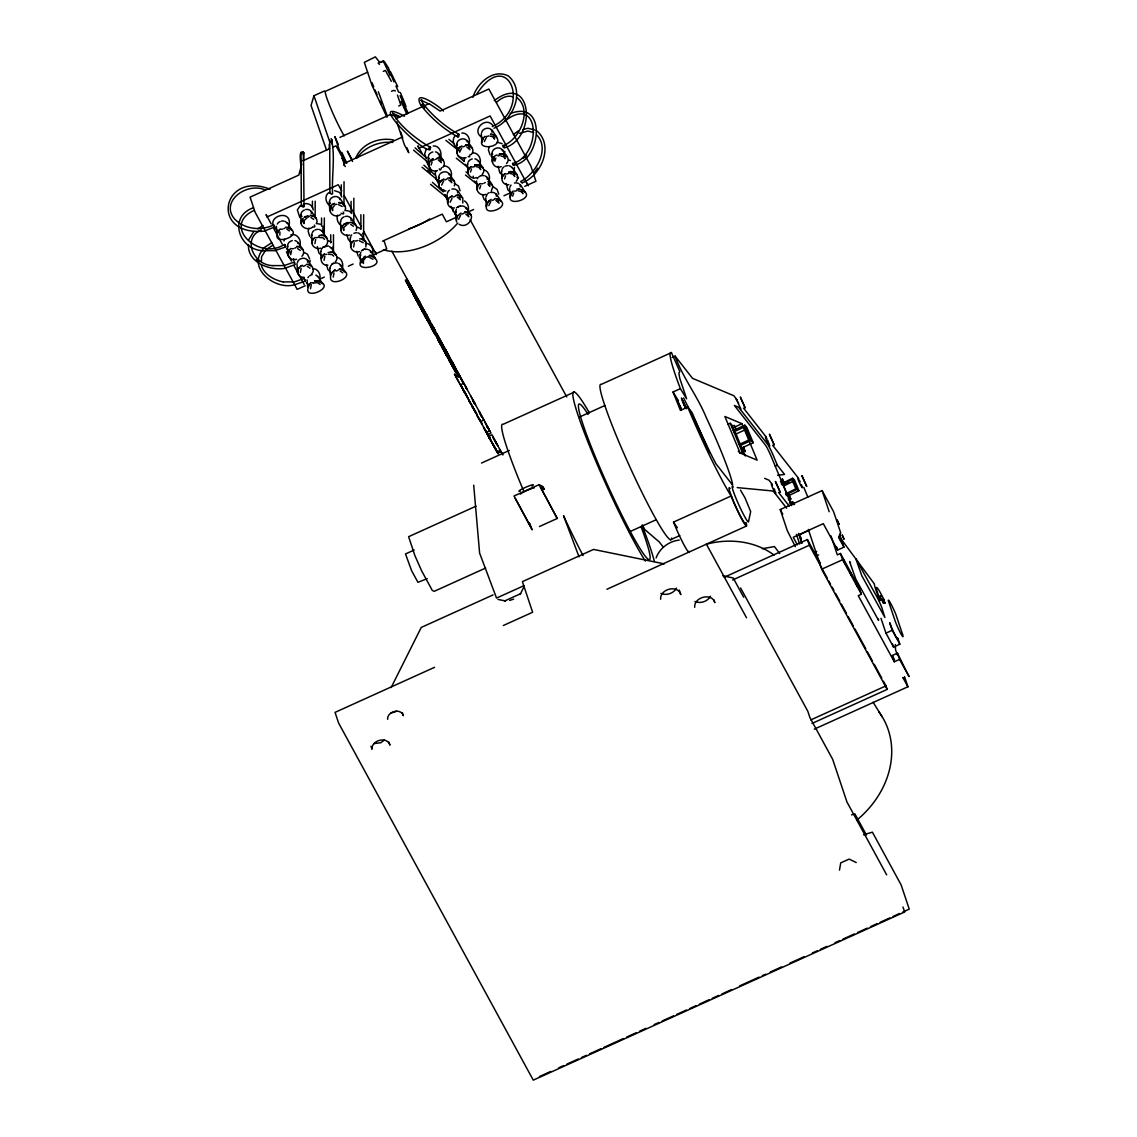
<?xml version="1.0" encoding="UTF-8"?>
<svg xmlns="http://www.w3.org/2000/svg" width="1137" height="1137" viewBox="0 0 1137 1137"><rect width="100%" height="100%" fill="white"/><g stroke="black" fill="none" stroke-linecap="round" stroke-linejoin="round"><path stroke-width="1.5" d="M312.419 207.701L312.419 201.192M315.191 201.178L315.12 217.622M321.572 226.121L321.572 217.977M324.343 217.977L324.258 236.07M330.725 242.92L330.725 234.776M333.496 234.776L333.425 251.206M341.285 194.626L341.299 184.862M351.091 212.747L351.091 201.363M360.898 229.248L360.884 214.722M300.623 172.725C302.911 170.635 296.672 147.682 303.664 152.472M322.894 232.744L322.951 226.121M343.971 206.195L344.042 181.707M353.778 222.696L353.849 198.208M363.584 239.196L363.655 214.708M387.66 719.323C386.935 711.378 401.02 707.626 403.337 715.713L402.327 712.672M660.64 599.242C659.702 589.037 677.823 584.205 680.807 594.608L679.272 590.032M694.693 607.314C693.769 597.096 711.876 592.263 714.86 602.681L713.837 599.625M303.508 160.232L303.735 152.827L303.124 154.064M329.261 148.947L329.332 144.101M303.494 152.131L304.034 206.465A1.507 1.208 1.2 0 1 303.352 207.133L301.333 206.138L301.035 153.239L301.731 154.078M331.165 138.558C335.614 155.286 331.62 175.738 332.587 193.532A1.507 1.208 1.2 0 1 331.89 194.214L329.886 193.219L329.716 140.405M293.616 260.302L293.659 258.696M309.975 261.851L310.031 260.245M317.351 246.601L318.886 252.997L321.245 255.228M341.057 228.651L341.015 230.257L340.361 221.63M248.463 244.512C247.297 262.306 269.725 270.876 284.563 268.417L295.265 264.48M261.382 261.695L261.567 256.706L265.987 249.671M332.103 144.072L332.288 139.908L331.35 141.286M421.258 100.497L421.202 99.772L423.135 103.851M343.459 159.663L342.848 160.9M502.81 145.891C520.632 139.24 532.159 109.891 517.378 98.024M504.629 147.384L503.506 147.44A1.507 0.711 59.9 0 1 503.094 146.844M839.476 870.132L840.74 862.869L849.112 859.089L856.232 862.542M428.791 148.435L428.834 149.373M284.733 246.274L285.472 247.027L285.202 245.109M301.333 206.138L301.39 205.854A1.507 1.208 1.2 0 1 301.788 205.356M329.886 193.219L329.943 192.92A1.507 1.208 1.2 0 1 330.341 192.423M301.817 164.041L298.818 175.084L250.083 197.142L255.171 212.363L297.155 289.381L305.157 285.757M248.619 239.907L253.906 231.351M324.429 90.988L313.954 95.721L311.041 105.471L326.575 150.297M435.713 170.834L435.201 174.046L436.31 177.358M440.531 156.835C442.236 152.173 438.868 145.351 433.282 145.962M457.714 149.771C454.459 154.874 461.409 159.422 466.014 157.602M451.062 176.889C452.768 172.227 449.399 165.419 443.814 166.03M448.205 199.842L447.694 203.04L447.04 194.384M454.303 185.885C456.605 181.65 452.1 177.4 447.793 177.94M464.592 157.759L464.081 160.971M469.069 143.902C470.789 139.24 467.421 132.432 461.835 133.043M462.816 202.969L462.802 197.994L458.239 195.18M479.928 163.813C481.647 159.152 478.279 152.344 472.694 152.955M468.074 211.07C469.368 207.574 467.733 202.812 464.507 200.908M488.953 146.9L488.441 150.112L490.075 154.888M477.725 186.468L477.213 189.68L476.559 181.01M489.081 180.612C490.502 176.619 488.327 170.706 483.779 169.896M504.288 152.955L504.814 151.349M513.967 170.706L514.478 167.509M472.978 97.313C476.929 83.356 493.145 68.206 508.353 75.994C525.948 90.889 512.986 120.92 493.899 128.225M523.39 587.957L520.178 594.338M277.115 233.355L278.707 230.257M279.929 232.033L279.844 235.174M288.883 226.192C293.687 206.721 261.723 217.309 277.016 230.072M283.98 240.945L284.548 239.338M288.528 251.263L287.931 254.461L287.277 245.834M299.742 245.691C301.973 240.277 297.041 232.815 290.759 234.904M308.767 228.21L308.155 231.408L309.733 236.212M316.342 223.648C318.772 219.555 314.523 214.85 310.159 215.419L313.755 216.328L316.114 218.574L311.424 211.269M312.178 241.726L312.746 240.12M307.786 286.922L309.392 283.824M321.345 258.525L324.4 254.119M337.632 215.135C336.254 218.588 337.803 223.378 340.972 225.368M319.568 279.759C321.373 275.168 318.175 268.261 312.59 268.744M344.895 210.715C347.268 206.636 343.061 201.974 338.712 202.5M333.113 251.348L333.24 246.672M342.265 268.147C343.786 264.196 341.725 258.241 337.22 257.317M356.08 230.484C358.453 226.419 354.247 221.544 349.841 222.383M365.887 246.971L366.015 241.982L361.566 239.068M372.439 254.489C374.258 249.898 371.046 242.977 365.46 243.46M355.725 158.086C361.467 143.802 378.991 136.895 393.53 140.022M512.602 163.216L512.631 164.254A1.507 0.711 59.9 0 0 513.185 165.192C541.184 162.179 547.778 98.592 510.143 113.643M514.208 165.547L514.18 164.51M522.423 182.602L521.329 182.417A1.507 0.711 59.9 0 1 520.76 181.479C535.214 174.046 550.55 149.487 536.863 135.076M656.106 557.912C659.673 548.176 669.025 541.226 679.244 540.061M391.142 687.572L421.244 627.439L493.088 594.907M263.073 249.188C246.672 268.318 275.396 290.631 294.71 284.719L305.284 281.095L305.37 280.214M426.176 149.26L424.669 153.978L426.304 158.754M432.117 161.909L431.108 165.078M454.729 136.341C451.716 139.808 453.677 145.806 457.287 148.009M442.748 167.395C446.784 163.486 442.549 156.735 437.262 157.887M457.486 149.828L460.13 146.929M439.479 182.815L443.856 178.893M471.286 154.461C475.38 150.51 471.159 143.902 465.872 144.84M483.438 137.634L481.932 142.352L481.278 133.683M450.622 197.014L452.355 195.976C444.88 197.881 446.656 209.151 454.43 207.957M471.528 168.901L470.519 172.057M482.145 174.373C487.02 169.427 480.283 162.804 474.669 165.135M493.941 157.304L492.435 162.022L491.781 153.353M457.714 215.419L456.207 220.123L455.553 211.468M495.888 158.043L494.879 161.198L493.813 158.015M480.681 185.686L479.672 188.841M506.505 163.515C511.352 158.64 504.672 151.704 499.029 154.277L501.09 153.879M491.298 191.172L492.875 186.212L489.507 182.375M502.383 176.633L504.913 173.677M486.65 203.324L491.028 199.401M505.567 175.794L504.558 178.95M516.184 181.266C520.988 176.334 514.35 169.669 508.708 172.028L512.801 171.801M511.749 192.281L510.243 196.999L509.589 188.33M513.697 193.02L512.688 196.175M400.849 132.205L402.754 138.145M388.911 742.106L389.934 745.147C387.276 735.895 371.174 740.187 372.012 749.269L370.989 746.213M676.487 588.156C673.573 593.457 666.424 595.859 660.895 593.429M710.554 596.229C707.626 601.516 700.477 603.932 694.949 601.501M302.755 218.716C297.027 224.501 306.251 231.479 311.936 227.585M302.939 218.716L301.291 223.42L300.637 214.794M289.58 249.756C284.207 254.347 290.901 261.595 296.558 259.293M291.484 250.538L290.702 254.674L289.637 251.504M331.478 205.783L329.829 210.487L329.19 201.86M313.784 238.628C308.425 243.204 315.12 250.467 320.776 248.15M301.916 256.251C306.095 252.386 302.144 245.649 296.743 246.587M315.702 239.395L314.921 243.545M300.708 266.214L298.207 269.014L297.61 272.212L296.956 263.599M301.163 268.289L300.381 272.425M341.398 227.102L344.113 224.259L347.823 222.61M342.663 225.552C337.305 230.342 344.014 237.278 349.656 235.075M311.581 274.003C315.759 270.18 311.694 263.358 306.421 264.338M324.855 256.195L324.073 260.33M311.311 284.605L310.529 288.741M335.273 261.908C339.38 258.085 335.514 251.277 330.114 252.243M351.205 243.602L353.806 240.689C346.785 244.782 352.527 254.219 359.463 251.575M330.839 273.761L335.244 269.824L333.553 270.919M332.103 272.212C322.084 292.152 362.66 275.452 339.323 268.915L342.919 269.824L345.278 272.07L340.588 264.765M354.374 242.821L353.593 246.971M334.008 272.994L333.226 277.13M477 93.76C508.054 46.006 532.486 108.484 492.349 126.52M362.277 258.54L360.628 263.244L359.974 254.631M284.89 244.569L284.406 245.237M285.472 247.027L274.955 250.652L263.031 250.708M295.023 263.201L294.27 262.078L294.156 263.329M305.284 279.858L304.176 278.977M356.833 158.199C364.664 146.929 379.303 140.96 392.805 142.438M263.926 247.823L271.757 242.721M458.524 148.251L461.864 145.906M478.535 184.961L480.027 183.583M289.395 249.756L290.916 248.392M313.599 238.628L315.233 237.335M299.088 267.479C294.796 271.416 298.903 277.996 304.176 277.286M429.132 147.81L429.672 147.398A1.507 1.123 -60.6 0 1 430.553 147.369L430.099 149.743A1.507 1.123 -60.6 0 1 429.232 149.771C418.43 149.103 365.432 95.181 404.545 116.244M461.622 148.108L459.661 152.145L458.595 148.961M484.859 136.312C470.206 152.841 509.49 147.526 494.225 135.047M486.338 137.492L484.39 141.528M442.108 179.916C436.111 183.185 439.479 191.911 445.931 190.874M443.601 181.096L441.639 185.132M470.874 166.784C463.967 170.92 469.993 180.371 476.872 177.514M470.988 166.841L468.572 169.683L468.06 172.881L467.406 164.225M452.1 198.179L450.138 202.215M480.141 183.64C472.907 187.648 479.274 197.156 486.025 194.313M460.613 215.263L458.652 219.299M505.027 173.734C499.072 177.059 502.383 185.715 508.85 184.691M489.294 200.439C474.626 221.843 519.822 205.115 494.979 198.449M490.786 201.604L488.825 205.641M513.171 190.959C498.12 211.454 543.912 196.857 518.856 188.984M384.505 740.002L380.781 742.731L373.86 743.598M300.395 205.499L297.34 209.904L299.855 217.565M280.171 228.963C264.722 249.714 310.486 234.776 285.884 227.087M328.948 192.579C324.144 195.479 325.594 202.94 329.787 205.598M334.363 205.698L332.7 207.559L332.615 210.7L331.549 207.531M324.287 254.048C318.332 257.204 321.387 266.086 327.868 265.191M310.856 282.53C295.492 305.64 343.871 284.989 314.565 280.782M364.778 248.562L361.467 250.922M363.726 257.246L365.489 256.251C343.928 275.921 395.406 265.887 369.44 255.384L371.529 255.455M365.148 258.454L363.485 260.33L363.399 263.471L362.333 260.288M494.268 100.624C532.486 71.418 537.446 138.231 504.387 147.895M496.457 102.373C500.792 98.308 507.273 94.669 512.886 96.858M504.785 121.147C540.146 93.177 542.107 154.305 513.37 163.344M513.327 134.649L518.458 130.769M257.758 228.878L263.017 225.538M261.325 229.83C241.627 238.116 253.352 265.589 273.15 265.617M267.366 248.79L272.837 245.265M737.188 487.602L771.867 490.9L773.728 491.681L786.662 508.196M457.941 134.649L458.225 134.464A1.507 1.123 -60.6 0 1 459.092 134.45L458.652 136.81A1.507 1.123 -60.6 0 1 457.785 136.838C443.444 129.035 430.895 117.921 420.775 105.158M497.082 154.959C488.114 157.546 493.017 169.939 501.232 166.656M478.876 176.818L480.667 175.766M457.671 207.076L458.936 206.323M460.286 205.925L456.505 207.673M487.844 193.418L489.109 192.665M460.869 213.06L456.477 216.982L456.491 221.957M396.685 711.222L390.83 713.197M522.196 182.872C541.439 175.595 554.501 144.868 536.209 130.4M304.275 217.352L308.099 215.66M304.389 217.423L306.151 216.414M306.99 217.949L304.147 220.493L304.062 223.634L302.996 220.45M332.814 204.418L334.633 203.395C324.287 206.806 332.103 219.981 340.489 214.666M343.999 224.188L347.823 222.497M346.728 224.785L343.871 227.329L343.786 230.47L342.734 227.286M322.908 247.127L328.465 245.905M322.794 247.496C331.251 245.109 327.641 232.332 318.957 235.686M300.594 266.143L302.47 265.219M332.061 263.926L333.34 263.201M331.947 264.296L333.752 263.258M362.234 250.268L363.513 249.529M409.249 283.525L407.728 284.364L413.939 295.336L415.446 294.483M409.405 283.88L407.899 284.719L406.563 282.274M408.808 286.382L410.315 285.543M409.036 286.609L410.542 285.757M409.988 288.428L411.495 287.59M410.102 288.713L411.608 287.86L410.898 286.538M412.12 288.741L410.613 289.594L406.563 282.218M411.153 290.276L412.674 289.438M427.654 320.549L429.161 319.696L429.672 320.577L428.166 321.416L427.654 320.549L432.159 328.934L433.666 328.081L433.126 327.158L431.619 327.996L429.715 324.514L430.255 325.438L431.776 324.599M430.127 325.068L431.634 324.216M434.817 330.441L433.311 331.279L437.901 339.281L437.233 338.059L438.74 337.22L436.978 334.179L435.471 335.017L431.079 327.186L432.657 330.071M433.879 332.103C438.498 332.217 427.469 319.909 434.988 330.796L433.467 331.634L432.017 328.863L434.988 334.179L436.494 333.326M440.332 340.489L438.825 341.327L437.66 339.196L439.408 338.442M437.873 339.679L439.379 338.84L440.019 340.006L438.498 340.844L441.44 345.833L437.66 339.196M438.129 339.991L439.635 339.153M439.294 342.138L440.801 341.285M439.45 342.493L440.971 341.654M441.426 342.45L439.891 343.275L443.558 349.713M446.272 351.063L446.699 351.873L445.391 349.656L447.367 353.337L445.747 354.175L445.121 353.01C447.012 348.405 449.044 357.942 451.29 360.244M451.119 363.57L449.584 360.742L451.105 359.903M451.886 361.324C449.598 364.309 447.31 355.753 449.797 361.225M455.269 367.947L453.762 368.8L458.353 376.802L459.86 375.949M454.331 369.624L455.98 368.829L454.331 369.624L449.683 361.253M456.946 370.833L455.44 371.685L451.147 363.84M458.481 381.392L454.43 374.002L455.866 376.461L458.879 374.769L463.953 384.107M458.936 382.302L468.06 398.206L460.698 384.832L463.725 383.141L470.96 396.387M473.205 408.51L471.969 406.222L480.823 421.529L483.85 419.837L489.365 430.07M489.777 430.71L486.75 432.387L488 434.675L491.013 432.998L484.675 421.912M500.365 450.153L497.352 451.844L483.467 427.313L488.953 436.423L491.966 434.732L497.85 445.619M500.877 451.545L497.864 453.237L485.527 430.966L491.241 441.014M781.346 483.808L792.546 478.279L794.337 479.672L798.913 490.672L787.728 496.201L785.923 494.808L797.108 489.28L798.913 490.672M781.716 484.703L792.006 479.615L795.843 488.839L785.553 493.913M784.544 484.504L788.751 482.429M783.521 486.082L792.333 481.733M728.149 424.257L730.238 423.291L732.839 426.148M735.611 426.631L741.964 423.689L757.128 460.144L740.031 452.952M733.379 430.497L744.82 425.195L746.867 427.455L753.22 442.719L741.779 448.021L739.732 445.775L751.159 440.46L753.22 442.719M746.071 429.374L735.966 434.05L733.919 431.79L744.01 427.114L749.297 439.792L739.192 444.482M738.354 451.275L740.258 453.35L742.333 452.384L744.934 455.241M422.197 100.141L421.202 100.283L428.649 103.822M381.122 61.91L383.212 60.957L390.247 75.639M367.649 72.185L325.637 91.216A26.521 2.317 65.6 0 0 330.696 108.143A26.521 2.317 65.6 0 0 344.17 135.8M383.311 71.375L385.4 70.423L391.327 81.296M391.554 91.301L393.644 90.363L395.463 90.974M398.717 105.997L400.807 105.045L397.481 95.124M403.905 107.532L405.994 106.594L404.843 103.396L400.409 92.651L398.59 92.026L395.932 86.042M339.935 137.364L389.82 114.78L398.675 116.585M302.669 160.885L329.659 148.663M332.843 147.227L336.012 145.792L345.079 162.42M395.704 118.76L429.061 103.652L440.133 111.085L488.867 89.027L530.851 166.03L532.883 172.113M401.773 137.321L343.644 163.629L345.264 166.585M382.515 241.158L442.222 214.126L446.4 221.8L455.994 217.451M321.146 278.522L324.343 277.073M348.334 266.214L353.124 264.04M373.917 254.617L386.708 248.832L383.979 240.689M468.785 211.667L473.589 209.492M503.961 195.735L508.765 193.56M524.754 186.326L535.939 181.252L533.907 175.169M574.384 392.052L503.222 424.272A98.564 8.599 65.6 0 0 522.054 487.19L523.347 490.189M671.441 352.612A85.346 7.447 65.6 0 0 680.381 388.655L686.62 398.831L679.727 378.209L678.874 372.936L679.855 371.572L671.441 352.612L601.302 384.363A85.346 7.447 65.6 0 0 630.822 469.012A85.346 7.447 65.6 0 0 671.683 538.028M672.166 357.43L675.094 356.094L692.518 378.323L733.82 395.719L737.06 399.84M579.714 416.909L604.998 405.468M481.505 463.057L509.291 450.465M675.094 356.094C682.811 377.854 697.521 396.102 706.233 417.506A64.525 5.628 65.6 0 1 732.214 482.472L732.64 485.115L716.012 463.882L712.728 457.6A64.525 5.628 65.6 0 1 692.191 412.759L687.743 407.089L680.423 410.4L673.047 391.981L680.381 388.655M476.019 506.178L408.624 536.692L414.92 555.68L421.742 571.058L432.358 590.529L434.32 591.283L485.67 568.031M541.539 490.331L544.154 489.152L543.088 486.636L539.109 484.646L513.995 496.016L532.116 529.842L529.743 523.56M414.152 550.038L405.511 553.946L411.566 570.618L417.947 582.315L427.228 578.648M539.435 526.53L557.229 518.472L540.445 487.077L544.154 489.152M629.344 531.889L656.205 519.723M775.249 466.17L777.338 465.218L784.573 474.456L777.552 475.266M523.915 585.683L496.542 598.076L479.615 553.108L473.703 485.144M689.121 551.331A22.456 1.961 65.6 0 1 683.834 544.58A22.456 1.961 65.6 0 1 673.516 522.096L731.077 496.03A22.456 1.961 65.6 0 0 742.589 520.689A22.456 1.961 65.6 0 0 746.142 522.807M504.53 600.99L520.703 593.67M670.375 539.833L679.798 535.57M503.336 625.521L532.628 612.246L522.395 581.647L593.528 549.427L664.235 563.881M789.362 503.094L792.503 501.673L794.564 504.316M795.36 546.613L787.33 530.709L780.252 509.547L822.108 490.587L833.606 511.693L840.698 532.855L838.566 537.304L843.938 547.167L837.656 550.01L823.302 523.66L793.256 537.261L797.378 544.822M434.576 667.305L335.045 712.373L338.613 723.047L533.281 1080.15L904.654 911.988L902.991 907.013M606.874 589.293L746.426 526.061M809.572 530.14L799.311 534.788L802.054 542.974M724.241 577.241L807.426 539.563L820.232 563.057M732.541 580.012L809.331 545.248L807.426 539.563M813.765 552.767L816.693 551.445M815.698 556.32L818.626 554.984M894.293 661.791L892.204 655.537L897.434 653.178L899.523 659.417L894.293 661.791L858.25 595.674L861.391 594.253L859.302 588L840.485 553.492L837.344 554.913L830.976 535.882M811.974 723.459L887.173 689.406L821.653 569.225L842.574 559.745L840.485 553.492M878.617 600.407L881.743 598.986L884.032 603.164M897.804 638.184L899.822 644.224L893.54 647.067L885.95 633.138L892.232 630.296L889.702 622.735A10.375 0.91 65.6 0 0 895.117 635.142A10.375 0.91 65.6 0 0 897.718 638.084M810.78 719.906L885.979 685.853L883.463 681.234M814.291 729.158L907.909 686.776L904.54 676.671M539.478 1076.554L550.777 1071.438M558.85 1067.771L563.696 1065.582M566.922 1064.118L578.236 1059.002M581.462 1057.538L586.308 1055.349M589.534 1053.885L600.833 1048.769M604.06 1047.305L623.446 1038.536M626.672 1037.072L636.365 1032.68M639.591 1031.216L646.043 1028.289M654.116 1024.636L658.963 1022.447M662.189 1020.983L673.502 1015.867M676.728 1014.403L686.407 1010.011M689.647 1008.562L696.1 1005.634M699.326 1004.17L709.019 999.778M712.245 998.314L718.712 995.401M721.938 993.937L731.617 989.545M739.69 985.893L759.075 977.109M762.302 975.66L765.528 974.196M770.374 971.993L781.673 966.876M789.746 963.224L804.285 956.643M812.358 952.991L817.205 950.802M820.431 949.338L826.883 946.41M834.956 942.758L839.802 940.555M843.029 939.091L854.342 933.974M857.568 932.511L867.261 928.133M870.487 926.669L876.94 923.741M880.166 922.278L889.859 917.9M893.085 916.436L899.552 913.508M902.778 912.045L909.23 909.117L901.144 884.927L872.392 832.17L863.523 834.785M284.477 244.356C259.264 261.453 220.777 225.538 254.262 210.359M294.156 262.107L284.165 265.575L273.122 265.617M304.304 278.409L294.312 281.891L283.269 281.933M509.66 600.464L513.654 599.114M253.338 207.787C227.912 216.57 238.727 249.884 263.002 250.708M313.457 283.07L317.394 282.616L320.122 284.506M851.528 814.874L854.896 813.879L866.451 835.07M523.077 129.533L527.952 128.268L534.561 129.973M519.495 133.327L527.966 131.053L533.694 132.603M706.333 544.253C728.973 538.057 755.039 540.871 774.126 555.126M762.33 548.716L774.425 546.556L779.726 553.52M305.171 281.109L304.56 280.342M341.626 158.327L343.587 159.777L343.843 165.149M474.655 165.021L480.567 165.49M437.475 170.536C429.246 173.691 424.669 161.44 433.254 158.739L429.161 162.69L428.663 165.903L428.009 157.233M516.838 189.14L518.898 188.856M304.119 203.864C308.312 202.684 312.973 205.371 313.229 209.961M319.156 237.434L322.936 237.804L324.514 239.31M328.11 252.485L332.203 252.329M328.309 254.233L332.089 254.603L333.667 256.095M314.565 280.896L318.502 280.853L322.567 283.681L317.891 276.376M503.066 145.365L503.933 145.82M490.601 134.209L492.634 134.379M490.544 134.337L494.439 134.962M490.146 136.156L492.605 136.639L494.595 139.069L493.529 135.9M497.054 142.097L502.156 143.731M465.815 144.953L469.51 145.664L471.94 147.838L467.279 140.576M500.635 155.826L504.061 156.934L505.084 158.739L504.018 155.57M476.275 166.698L478.734 167.167L480.724 169.612L479.658 166.428M510.314 173.591L512.787 174.06L514.763 176.505L513.697 173.321M518.458 190.803L521.869 191.911L522.906 193.716L521.84 190.547M456.307 195.024L458.396 195.067M464.862 211.994C478.208 211.837 468.799 230.186 459.106 224.302M464.806 212.122L468.501 212.832L470.931 215.007L466.269 207.744M505.539 600.976L498.006 599.441M334.676 190.703L339.707 192.451L341.782 197.028M338.655 202.613L342.308 203.409L344.653 205.641L339.977 198.335M338.201 204.447L342.209 206.465M345.847 210.473L349.5 211.255L351.845 213.486M316.981 223.548L320.62 224.33M359.647 238.884L361.722 238.955M320.961 235.458L323.036 235.53M359.178 240.703L363.2 242.735M296.8 246.473L298.832 246.672M368.985 257.204L372.993 259.236M264.907 189.808C246.516 181.977 219.839 201.547 234.535 218.929C244.611 229.503 261.14 231.024 273.861 224.899C274.244 225.268 274.443 225.794 274.6 226.291M487.887 181.693L489.72 182.275M449.854 177.969L451.687 178.566M722.862 575.848L733.194 577.966L743.712 597.252M502.98 154.163L507.159 156.892L502.483 149.629M508.665 159.99L510.414 160.559M466.724 146.886L469.865 149.7L468.799 146.517M516.809 177.216L518.557 177.784M439.209 158.029L443.387 160.772L438.726 153.509M438.171 159.805L441.312 162.619L439.195 156.266M492.932 186.681L497.111 189.424L498.745 194.2M448.703 179.873L451.844 182.687L450.778 179.504M454.26 183.27L458.438 185.999L460.073 190.774M496.926 198.605L500.095 200.098M495.888 200.382L499.029 203.196L497.963 200.013M457.202 196.957L460.357 199.771L459.291 196.587M465.715 214.04L468.856 216.854L467.79 213.671M283.298 281.933C273.576 280.015 263.741 274.145 261.268 265.02M351.759 222.568L355.838 225.41L351.148 218.105M350.665 224.33L353.394 226.235M357.586 227.158L360.685 228.722M310.941 217.494L313.656 219.398M328.053 240.518L331.165 242.096M287.817 227.272L291.882 230.115L287.206 222.809M286.709 229.049L289.438 230.939M297.581 248.548L300.296 250.438M304.375 252.613L307.473 254.191L309.548 258.767M340.105 270.99L342.82 272.894M308.354 264.537L311.467 266.101M307.26 266.3L309.975 268.19M303.138 205.072L304.105 206.167M392.649 113.217L400.096 116.756M741.964 423.689L724.866 416.483L740.258 453.35M764.704 478.379L768.939 480.155L772.151 484.263M270.052 189.197C222.156 170.308 209.165 236.24 264.026 231.152L274.728 226.959M459.092 134.45C444.951 126.619 432.543 115.86 423.007 103.581M430.553 147.369C416.185 139.297 399.613 125.809 392.734 113.06M482.017 137.392C470.817 130.94 485.243 115.846 492.676 125.312M491.085 156.124L492.506 157.062M514.393 172.469L516.838 174.643L512.162 167.381M502.184 174.814L499.754 172.639L498.12 166.272M522.537 189.694L524.967 191.869L520.305 184.606M510.328 192.039L507.884 189.865L506.249 183.483M468.146 167.921L465.189 164.282M487.901 183.967L489.876 186.397L488.811 183.228M477.298 184.72L474.342 181.067M486.451 201.505L484.021 199.33L482.386 194.555M437.844 180.058L439.266 180.996M459.988 195.735L461.409 196.673M447.779 198.08L444.823 194.441M454.857 214.239L456.278 215.163M343.203 212.022L343.758 213.301A1.507 1.208 1.2 0 1 343.076 213.969L341.086 213.273M314.324 225.098L314.892 226.377A1.507 1.208 1.2 0 1 314.196 227.045L312.547 226.86M363.286 239.665L365.645 241.897L360.955 234.606M373.092 256.166L375.452 258.397L370.761 251.106M350.764 241.868L348.419 239.637L346.828 234.833M359.193 257.403L360.571 258.369M324.613 236.24L326.959 238.486L322.283 231.181M333.766 253.039L336.111 255.271L331.435 247.965M310.699 237.477L312.092 238.443M300.395 247.383L302.755 249.614L298.065 242.309M330.398 272.027L328.053 269.796L326.461 264.992M286.496 248.605L287.874 249.571M306.308 282.672L307.701 283.639M457.785 136.838L457.273 135.843M457.714 149.899L445.917 140.363M468.273 167.722L456.321 158.214M477.441 184.521L465.474 175.013M428.834 162.975L413.555 150.127M438.754 181.096L422.069 167.224M448.674 199.217L430.568 184.308M464.266 161.426L458.112 156.153M426.233 157.702L415.133 147.867M434.746 174.785L423.93 165.235M443.245 191.883L432.43 182.318M735.952 429.36L734.175 425.266L736.108 429.203M443.373 111.071C442.577 108.584 411.566 86.725 420.633 104.888M448.959 139.368L453.933 143.617M466.028 171.886L468.515 174.018M424.456 311.069L417.847 299.216M379.445 64.368L378.138 63.118L383.823 61.171L384.676 61.995L388.385 67.922L393.914 81.907M784.018 482.884L782.199 478.805L784.26 482.685M788.453 499.74L788.509 498.475M740.471 490.104L745.019 497.864L750.69 511.593L748.601 521.314A19.571 1.705 65.6 0 1 743.996 515.416A19.571 1.705 65.6 0 1 734.985 495.803A19.542 1.705 65.6 0 1 733.308 487.105M445.946 350.438L439.166 338.357M442.464 347.965L440.957 344.881M495.647 135.985L496.656 137.222L491.994 129.959M481.79 166.514L482.799 167.75L478.123 160.488M490.942 183.299L491.951 184.549L487.276 177.287M452.91 179.589L453.919 180.826L449.257 173.563M743.527 408.112L766.182 437.006M772.648 445.278L798.529 478.307M778.575 492.449L789.277 506.121M663.241 547.068L659.204 541.908L644.651 529.416L642.519 525.052M733.877 430.326L732.1 426.233L732.598 426.887M841.124 539.009L874.367 583.949A27.203 2.373 65.6 0 0 879.967 600.634M427.128 316.214L426.091 314.437L427.427 316.868M470.178 154.518L469.51 156.721A1.507 1.123 -60.6 0 1 468.629 156.75L468.245 156.366M765.94 437.077C763.652 435.016 770.346 449.485 769.749 445.377M678.476 402.91L679.372 404.459M379.474 62.123L375.352 56.85L364.309 62.379L372.026 85.431L386.964 117.225M673.516 522.096L677.354 527.795M454.644 366.384L455.07 367.208L452.029 361.921M444.908 352.498L447.438 356.847M496.443 194.072L501.104 201.334M457.756 190.646L462.418 197.909M307.743 260.06L311.495 265.902M416.341 300.054L419.212 305.029L413.285 294.554L418.118 302.996M420.107 306.962L422.978 311.936L417.847 302.911M425.38 313.016L427.398 316.583L425.224 312.803M481.761 416.568L480.269 414.223L481.534 416.526M873.031 702.197L882.383 717.106M741.779 448.959L741.281 448.305L743.115 451.915M428.08 317.735L425.011 312.377M673.047 391.981L678.405 400.693M488.313 428.663L486.494 425.636L488.128 428.649M488.782 436.395L490.36 439.01L488.953 436.423M414.948 293.957L419.638 302.158M408.012 281.209L406.847 279.162L408.894 282.715M479.416 411.978L480.34 413.484L471.343 397.268M419.411 301.902L419.837 302.854M425.437 316.569L425.934 317.408L421.614 309.818M444.88 352.356L447.139 356.336M444.993 352.427L443.288 349.457M448.035 354.403L446.017 350.608M474.243 409.817L475.607 412.106L468.33 398.959M411.025 286.609L413.84 291.527L412.333 292.365L405.369 280.029L407.089 283.184M411.04 286.865L414.82 293.318L413.314 294.17L413.939 295.336M432.145 325.182L432.771 326.248L431.264 327.101L428.976 323.036M418.388 303.735L423.675 313.343M422.154 310.643L426.318 318.445M423.874 313.869L426.745 318.843L426.077 317.578M425.366 316.541L421.457 309.605M431.619 327.996L432.159 328.934M472.523 399.94L474.896 404.033M445.121 353.01L450.38 362.163L449.783 361.083M473.077 401.02L474.655 403.749M479.416 412.177L483.85 419.837M486.593 425.337L489.251 429.928M495.362 441.526L496.414 443.345M499.399 449.115L502.582 454.487M460.698 384.832L462.986 388.84M479.118 419.198L488 434.675M489.649 438.541L488.597 436.736L498.148 453.862M492.335 443.217L493.387 445.022M494.311 447.111L496.812 451.417M416.142 299.528L414.11 295.947L416.284 299.713M419.908 306.436L416.185 299.841M452.753 362.987L454.303 365.759L451.73 361.14M472.708 399.755L475.536 404.715M446.528 355.256L444.24 350.978M839.504 537.161C837.912 534.788 841.593 542.918 840.669 539.72M798.956 479.444C794.692 473.831 805.536 495.689 801.372 484.575M737.387 400.864L736.236 399.172L740.926 409.078M772.421 485.144C768.342 479.317 777.751 499.555 775.349 491.511M418.217 299.912L420.505 304.204L418.558 300.623L419.695 302.698M424.257 310.813L425.323 312.675M465.758 387.291L466.653 388.868M418.018 299.315L420.576 304.304M452.455 362.461L453.919 365.034M443.387 349.443L441.767 346.657L442.208 347.51M493.373 437.859L502.938 454.956M492.619 443.43L497.352 451.844M424.741 311.936L427.157 315.972M420.05 306.62L421.884 309.904M465.488 386.935L466.653 388.982M419.951 306.748L417.691 302.698M426.688 318.985L424.669 315.418L429.473 323.946M427.725 317.266L429.161 319.81M428.365 321.956L425.522 316.967L425.906 317.72M426.901 319.326L427.64 320.648L426.759 319.27M443.686 349.969L444.851 352.029M444.013 350.509L442.122 347.382M447.267 356.506L447.722 357.316M450.565 362.802L452 365.148M460.073 384.263L466.255 394.994L463.768 390.332M850.575 562.971L849.538 561.536L855.834 579.174L878.546 620.361L878.432 619.125M446.344 355.114L447.239 356.677M445.477 349.642L446.358 351.177M447.85 354.261L446.685 352.157L447.651 353.863M463.1 382.686L458.922 375.082M447.722 357.359L449.584 360.742M442.535 348.135L444.965 352.299M446.855 356.009L444.752 351.901M435.343 331.237L433.524 328.01L434.163 329.233M442.279 343.744L440.445 344.014M447.992 357.842L449.158 359.917M452.412 365.887L449.328 360.528L449.769 361.367M457.827 380.298L459.249 382.771M411.395 287.107L412.12 288.443M452.071 365.304L452.796 366.597M892.232 630.296L899.822 644.224M897.434 653.178L909.088 676.614L899.523 659.417M842.574 559.745L861.391 594.253M892.204 655.537L894.535 659.83M907.909 686.776L902.863 677.496L903.872 678.462M809.331 545.248L827.182 577.98M828.859 581.064L830.536 584.148M832.213 587.232L833.89 590.316M835.581 593.4L839.774 601.103M841.451 604.188L846.496 613.426M848.174 616.51L853.219 625.748M854.896 628.832L865.811 648.872M867.503 651.956L872.534 661.194M874.211 664.278L881.772 678.149M799.951 535.968L801.244 538.341M780.252 509.547L782.782 514.194M685.583 408.496L681.418 397.993L686.45 408.666M678.263 401.787L677.226 399.897L681.39 410.386M740.628 588L807.796 711.222L809.942 717.632L832.668 759.331L846.966 802.026L886.675 874.879M706.418 544.211L746.54 617.817M470.05 219.597L566.752 396.969M422.182 153.609L417.961 145.849L418.771 148.279L490.118 115.974L528.165 185.757L527.355 183.341M426.418 161.369L431.492 170.664M435.713 178.424L439.095 184.62M440.786 187.733L442.478 190.831M445.008 195.479L448.39 201.69M450.934 206.337L456.008 215.646M557.229 518.472L539.109 484.646M351.83 159.336L347.339 151.107L352.541 161.468M346.742 163.344L339.153 149.444L334.875 136.639L338.371 144.498M412.404 288.883L408.666 282.289M391.824 251.135L467.307 389.607M470.704 395.832L474.953 403.621M479.189 411.395L483.424 419.169M492.662 436.85L496.869 444.681M410.883 289.736L407.913 284.392L408.766 286.069M454.473 369.681L455.923 372.538L457.429 371.685L459.192 374.727L457.685 375.58L458.353 376.802M452.313 365.759L453.919 369.141L455.795 368.743L453.066 363.897L454.615 366.739M480.823 421.529L482.315 424.272L477.242 415.9L479.132 419.382M455.866 376.461L457.799 380.156M464.138 391.853L462.802 389.408L477.327 415.176L468.714 400.267L470.05 402.711M515.331 498.461L530.439 526.189L529.217 522.935M341.668 190.931L338.286 184.72L266.925 217.039L266.115 214.609L271.189 223.918M344.198 195.578L361.111 226.604M363.655 231.252L376.333 254.517L375.523 252.087M273.733 228.565L282.189 244.071M286.41 251.831L291.484 261.14M294.028 265.788L304.162 284.392M452.668 366.782L453.094 367.578M453.819 364.92L454.26 365.73M766.437 437.944L767.034 439.067M683.593 397.95L695.773 422.239A64.525 5.628 65.6 0 1 709.289 452.668M390.588 71.972L397.751 86.668M780.963 482.429L780.451 481.349M884.714 603.051L883.421 599.668L885.211 603.221M799.538 480.567L800.164 481.846M737.97 401.986L738.595 403.265M733.109 427.839L733.933 429.843M742.276 449.911L742.973 451.503M767.66 440.36L768.285 441.724M679.741 405.227L680.466 406.861M401.119 101.278L406.861 114.226M341.853 152.358L346.046 161.781M330 142.622L313.954 95.721M774.269 488.91L774.851 490.274M343.232 158.967L343.587 159.777M803.802 487.318L807.853 497.082M793.811 481.008L797.009 488.683M792.546 478.279L797.108 489.28M777.338 465.218L773.544 456.108A10.475 0.91 65.6 0 0 767.518 444.141L738.609 407.245L734.388 405.454L765.428 445.079A10.475 0.91 65.6 0 1 771.454 457.046L791.665 505.667M792.503 501.673L793.768 504.714M783.166 484.66L787.088 494.112M789.05 498.83L790.371 501.985M744.82 425.195L751.159 440.46M735.525 432.614L741.779 448.021M743.328 451.261L745.261 455.909M730.238 423.291L742.333 452.384M387.347 116.173L378.351 91.756M768.868 443.075L769.365 444.325M579.031 556.86L563.511 515.63L566.78 522.764A98.564 8.599 65.6 0 0 583.039 555.567M680.765 407.6L681.134 409.064L678.32 403.123M881.743 598.986L883.051 602.866A11.697 1.023 65.6 0 1 883.676 602.923M897.221 654.813L895.53 649.767L895.345 644.551M892.446 643.784L893.54 647.067M880.99 618.315L885.95 633.138M839.618 534.262L843.938 547.167M822.108 490.587L829.186 511.749M885.979 685.853L887.173 689.406M836.59 546.783L837.656 550.01M808.322 529.416L821.653 569.225M798.501 533.367L801.741 543.045M796.412 534.319L799.652 543.998M452.213 208.213L453.322 211.525M400.068 95.721L408.098 113.131M407.117 147.881L408.737 152.713L404.417 144.797L396.799 122.014M358.226 256.123L356.634 251.334M441.469 167.821L440.63 169.797A1.507 1.123 -60.6 0 1 439.763 169.825L439.252 168.83M362.76 233.298L363.243 234.776M501.445 171.104L501.971 178.04M485.726 197.81L486.38 206.465L486.366 204.873M456.562 144.314L457.216 152.969L457.202 151.377M438.541 177.287L439.195 185.956L439.18 184.365M350.168 238.13L350.821 246.757M329.801 268.289L330.313 275.182M320.648 251.504L321.16 258.397M311.495 234.705L312.135 243.332M307.104 279.901L307.615 286.808M276.419 226.334L276.931 233.241M473.234 176.164L473.234 177.756M443.7 189.538L443.714 191.13M295.89 247.511A5.259 3.994 -18.5 0 1 294.71 248.179M293.403 248.605A5.259 3.994 -18.5 0 1 292.067 248.761M288.045 246.729A5.259 3.994 -18.5 0 1 292.28 240.632M294.924 240.603A5.259 3.994 -18.5 0 1 296.999 241.655M297.638 242.494A5.259 3.994 -18.5 0 1 297.965 243.489M338.414 269.952A5.259 3.994 -18.5 0 1 335.927 271.047M330.242 268.19A5.259 3.994 -18.5 0 1 331.35 265.049M334.804 263.088A5.259 3.994 -18.5 0 1 337.447 263.059M338.599 263.457A5.259 3.994 -18.5 0 1 340.489 265.944M326.774 254.262A5.259 3.994 -18.5 0 1 325.424 254.418M321.089 251.405A5.259 3.994 -18.5 0 1 321.117 250.325M321.501 249.259A5.259 3.994 -18.5 0 1 322.197 248.25M329.432 246.658A5.259 3.994 -18.5 0 1 331.009 248.15M318.928 237.036A5.259 3.994 -18.5 0 1 316.271 237.619M312.263 235.601A5.259 3.994 -18.5 0 1 311.964 233.54M312.348 232.46A5.259 3.994 -18.5 0 1 314.011 230.598M315.191 229.916A5.259 3.994 -18.5 0 1 317.848 229.347M319.127 229.461A5.259 3.994 -18.5 0 1 321.856 231.365M310.998 211.454A5.259 3.994 -18.5 0 1 311.296 213.514M309.25 216.456A5.259 3.994 -18.5 0 1 308.07 217.124M302.044 216.542A5.259 3.994 -18.5 0 1 301.404 215.689M301.078 214.694A5.259 3.994 -18.5 0 1 304.332 210.018M305.64 209.578A5.259 3.994 -18.5 0 1 310.358 210.601M313.229 282.672A5.259 3.994 -18.5 0 1 311.879 282.829M307.956 277.67A5.259 3.994 -18.5 0 1 308.653 276.661M309.619 275.794A5.259 3.994 -18.5 0 1 312.106 274.699M315.887 275.069A5.259 3.994 -18.5 0 1 317.465 276.561M259.137 261.737A28.112 21.461 4.4 0 1 256.351 259.563M297.439 262.42A5.259 3.994 -18.5 0 1 303.309 258.227A5.259 3.994 -18.5 0 1 307.615 262.32M305.569 265.262A5.259 3.994 -18.5 0 1 303.082 266.356M464.237 212.946A5.259 3.994 -18.5 0 1 461.778 214.097M456.349 212.349A5.259 3.994 -18.5 0 1 456.335 209.222M460.414 206.181A5.259 3.994 -18.5 0 1 465.175 207.105M465.843 207.929A5.259 3.994 -18.5 0 1 466.198 208.91M430.156 172.781A28.112 4.932 41 0 1 427.626 170.607M451.901 189.097A5.259 3.994 -18.5 0 1 457.699 192.892M455.738 195.862A5.259 3.994 -18.5 0 1 453.279 196.999M447.481 193.205A5.259 3.994 -18.5 0 1 449.442 190.234M447.239 178.779A5.259 3.994 -18.5 0 1 444.766 179.916M439.337 178.168A5.259 3.994 -18.5 0 1 439.323 175.041M439.991 174.032A5.259 3.994 -18.5 0 1 445.406 171.843A5.259 3.994 -18.5 0 1 449.186 174.743M436.707 158.711A5.259 3.994 -18.5 0 1 435.542 159.407M434.249 159.862A5.259 3.994 -18.5 0 1 432.899 160.047M429.473 158.938A5.259 3.994 -18.5 0 1 428.45 157.133M428.45 156.067A5.259 3.994 -18.5 0 1 432.87 151.946M435.514 151.861A5.259 3.994 -18.5 0 1 438.655 154.675M368.587 256.294A5.259 3.994 -18.5 0 1 366.1 257.388M360.742 255.527A5.259 3.994 -18.5 0 1 360.827 252.386M364.977 249.415A5.259 3.994 -18.5 0 1 367.621 249.387M368.758 249.785A5.259 3.994 -18.5 0 1 369.696 250.438M370.335 251.291A5.259 3.994 -18.5 0 1 370.662 252.286M357.601 240.461A5.259 3.994 -18.5 0 1 354.957 241.044M350.622 238.031A5.259 3.994 -18.5 0 1 350.651 236.965M351.02 235.885A5.259 3.994 -18.5 0 1 351.717 234.89M353.877 233.341A5.259 3.994 -18.5 0 1 356.521 232.758M357.814 232.886A5.259 3.994 -18.5 0 1 360.543 234.79M490.587 192.523A5.259 3.994 -18.5 0 1 496.372 196.317M494.41 199.288A5.259 3.994 -18.5 0 1 491.951 200.425M486.167 196.63A5.259 3.994 -18.5 0 1 487.176 194.541M487.219 178.452A5.259 3.994 -18.5 0 1 487.219 179.518M485.257 182.488A5.259 3.994 -18.5 0 1 484.106 183.185M482.799 183.64A5.259 3.994 -18.5 0 1 481.463 183.824M477.355 178.765A5.259 3.994 -18.5 0 1 478.023 177.756M481.434 175.723A5.259 3.994 -18.5 0 1 484.078 175.638M485.243 176.022A5.259 3.994 -18.5 0 1 486.863 177.471M474.939 166.386A5.259 3.994 -18.5 0 1 472.31 167.025M467.861 164.112A5.259 3.994 -18.5 0 1 467.847 163.046M468.202 161.966A5.259 3.994 -18.5 0 1 472.267 158.938M474.911 158.853A5.259 3.994 -18.5 0 1 477.711 160.687M424.684 108.029A28.112 4.932 41 0 1 421.884 104.377M465.246 145.792A5.259 3.994 -18.5 0 1 462.787 146.929M457.358 145.181A5.259 3.994 -18.5 0 1 460.755 139.211A5.259 3.994 -18.5 0 1 467.208 141.755M537.588 168.105A28.112 19.627 -62.1 0 1 533.651 173.293M520.249 185.772A5.259 3.994 -18.5 0 1 520.249 186.838M517.122 190.504A5.259 3.994 -18.5 0 1 514.478 191.144M510.03 187.164A5.259 3.994 -18.5 0 1 511.039 185.075M514.45 183.043A5.259 3.994 -18.5 0 1 518.259 183.341M519.211 183.967A5.259 3.994 -18.5 0 1 519.893 184.791M526.573 154.831A28.112 19.627 -62.1 0 1 523.276 158.327M508.992 173.279A5.259 3.994 -18.5 0 1 506.349 173.918M501.9 171.005A5.259 3.994 -18.5 0 1 501.9 169.939M502.241 168.859A5.259 3.994 -18.5 0 1 503.847 166.968M505.013 166.272A5.259 3.994 -18.5 0 1 507.656 165.647M508.964 165.746A5.259 3.994 -18.5 0 1 511.749 167.58M504.046 145.749A1.507 0.711 59.9 0 1 504.458 146.346M499.314 155.527A5.259 3.994 -18.5 0 1 498.006 155.982M492.577 154.234A5.259 3.994 -18.5 0 1 495.974 148.265A5.259 3.994 -18.5 0 1 502.426 150.809M350.736 218.29A5.259 3.994 -18.5 0 1 351.02 220.351M348.974 223.293A5.259 3.994 -18.5 0 1 347.794 223.961M340.816 221.53A5.259 3.994 -18.5 0 1 344.07 216.854M345.378 216.428A5.259 3.994 -18.5 0 1 350.082 217.437M336.623 204.205A5.259 3.994 -18.5 0 1 335.316 204.632M330.597 203.608A5.259 3.994 -18.5 0 1 332.885 197.085A5.259 3.994 -18.5 0 1 339.878 199.515M285.032 227.997A5.259 3.994 -18.5 0 1 283.852 228.679M282.544 229.105A5.259 3.994 -18.5 0 1 281.194 229.248M277.272 224.088A5.259 3.994 -18.5 0 1 280.114 221.559M281.422 221.132A5.259 3.994 -18.5 0 1 284.051 221.104M285.202 221.502A5.259 3.994 -18.5 0 1 286.78 222.994M481.718 132.517A5.259 3.994 -18.5 0 1 487.489 128.225A5.259 3.994 -18.5 0 1 491.937 132.205M488.811 135.857A5.259 3.994 -18.5 0 1 486.167 136.497M645.39 561.081A98.564 8.599 65.6 0 1 583.906 431.563A98.564 8.599 65.6 0 1 589.392 412.887M642.035 525.322A98.564 8.599 65.6 0 1 654.372 561.451M641.14 526.872A85.346 7.447 65.6 0 1 638.852 546.67A85.346 7.447 65.6 0 1 588.966 440.9A85.346 7.447 65.6 0 1 588.085 414.394M520.391 491.085A7.931 0.853 -23.8 0 1 521.201 489.478A7.931 0.853 -23.8 0 1 531.022 485.201A7.931 0.853 -23.8 0 1 531.917 486.053M520.305 494.183A7.931 0.853 -23.8 0 1 526.545 490.658A7.931 0.853 -23.8 0 1 534.234 487.872M880.436 600.35A21.845 1.904 65.6 0 1 876.584 587.459A21.845 1.904 65.6 0 1 884.202 600.066M878.702 711.634A90.32 75.753 -32.1 0 1 856.701 820.218M881.36 599.952A12.692 1.109 65.6 0 1 881.246 596.513M429.701 218.915A57.362 36.995 -28.6 0 1 408.78 228.864M457.785 222.994A57.362 36.995 -28.6 0 1 383.396 249.756M381.35 103.936A26.521 2.317 65.6 0 1 379.9 100.895M377.015 94.613A26.521 2.317 65.6 0 1 374.968 89.908M373.732 86.895A26.521 2.317 65.6 0 1 372.041 82.66M731.077 496.03A85.346 7.447 65.6 0 1 687.743 407.089M745.474 522.736A19.571 1.705 65.6 0 1 740.855 516.838A19.571 1.705 65.6 0 1 731.858 497.224M731.858 497.239A19.542 1.705 65.6 0 1 730.167 488.526M682.598 401.29A43.902 3.823 65.6 0 1 686.435 407.984M788.794 494.936L790.84 499.015L788.794 494.936M855.82 558.693L861.832 575.777L884.913 617.49L881.701 607.272A9.792 0.853 65.6 0 0 876.982 597.039L855.82 558.693M682.513 400.864L685.313 407.174L682.513 400.864M740.429 397.268L745.09 407.771L740.429 397.268M769.493 434.362L774.155 444.865L769.493 434.362M775.462 481.548L780.138 492.051L775.462 481.548M801.997 475.849L806.659 486.352L801.997 475.849M837.187 520.121L839.049 524.313L837.187 520.121M842.19 535.058L844.052 539.265L842.29 535.157M843.299 559.532L845.161 563.739L843.398 559.631M850.05 571.911L851.911 576.118L850.05 571.911M855.948 582.741L857.824 586.948L855.948 582.741M743.356 447.338L745.247 451.531L743.356 447.338M453.976 365.517L455.425 368.303L453.976 365.517M902.522 634.29L895.871 614.435A11.697 1.023 65.6 0 0 890.783 603.576A11.697 1.023 65.6 0 0 888.281 600.507L894.933 620.361A10.375 0.91 65.6 0 0 900.874 633.735A10.375 0.91 65.6 0 0 902.522 634.29"/></g></svg>
